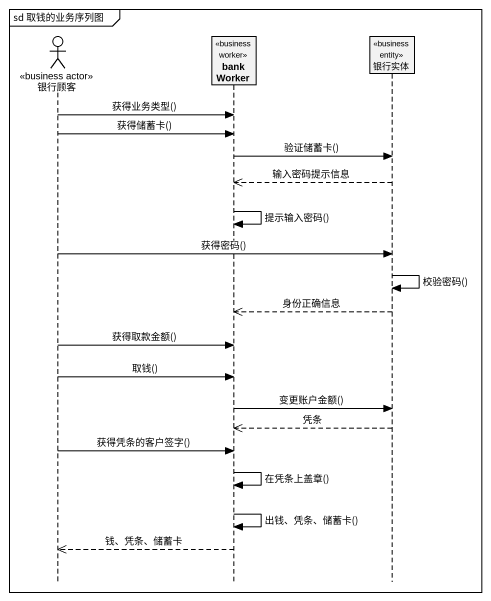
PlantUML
@startuml
mainframe sd 取钱的业务序列图
hide footbox
actor 银行顾客 <<business actor>>
participant bankWorker <<business worker>>
participant 银行实体 <<business entity>>

银行顾客 -> bankWorker : 获得业务类型()
银行顾客 -> bankWorker : 获得储蓄卡()
bankWorker -> 银行实体 : 验证储蓄卡()
银行实体 -->> bankWorker : 输入密码提示信息
bankWorker -> bankWorker : 提示输入密码()
银行顾客 -> 银行实体 : 获得密码()
银行实体 -> 银行实体 : 校验密码()
银行实体 -->> bankWorker : 身份正确信息
银行顾客 -> bankWorker : 获得取款金额()
银行顾客 -> bankWorker : 取钱()
bankWorker -> 银行实体 : 变更账户金额()
银行实体 -->> bankWorker : 凭条
银行顾客 -> bankWorker : 获得凭条的客户签字()
bankWorker -> bankWorker : 在凭条上盖章()
bankWorker -> bankWorker : 出钱、凭条、储蓄卡()
bankWorker -->> 银行顾客 : 钱、凭条、储蓄卡
@enduml
